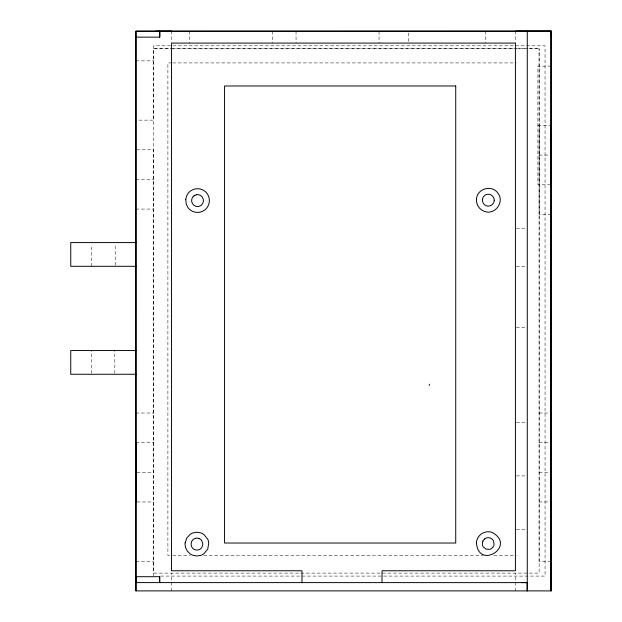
<?xml version="1.0" encoding="UTF-8"?>
<svg xmlns="http://www.w3.org/2000/svg" width="622" height="622" viewBox="0 0 622 622"><rect width="100%" height="100%" fill="white"/><g stroke="black" fill="none" stroke-linecap="round" stroke-linejoin="round"><path stroke-width="0.47" stroke-dasharray="3.11 2.33" d="M91.255 373.317L91.255 350.551M91.496 266.302L91.496 244.477M114.806 373.317L114.806 350.551M115.21 265.353L115.21 244.477M551.045 66.119L539.126 66.119L539.111 48.773L539.126 573.111L153.735 573.111L153.743 149.785L135.954 149.785M528.817 48.788L539.126 48.773L153.743 48.773L153.743 120.139L135.954 120.139M171.524 590.9L171.524 573.111M515.413 590.9L515.413 573.111M550.999 561.254L539.111 561.254L539.173 66.119L537.898 66.119L537.898 184.703L550.999 184.703M539.165 125.411L539.126 214.349L550.999 214.349M516.625 48.804L527.876 48.788M172.496 48.811L513.749 48.757M135.954 60.855L153.751 60.855M171.773 62.923L167.893 62.923L167.893 555.322L171.773 555.322M172.745 62.923L516.206 62.923M537.944 125.411L551.038 125.411M539.165 155.057L551.038 155.057M135.961 179.431L153.751 179.431M135.961 209.078L153.751 209.078M516.268 228.196L527.277 228.196M516.268 266.737L526.437 266.737M516.268 327.685L527.277 327.685M135.961 413.031L153.751 413.031M539.126 413.031L550.999 413.031M516.268 422.54L527.277 422.54M135.961 442.67L153.751 442.67M539.126 442.67L550.999 442.67M136.887 472.316L153.735 472.316M539.118 472.316L550.983 472.316M516.268 475.908L527.277 475.908M136.887 501.962L153.735 501.962M539.118 501.962L550.983 501.962M516.268 529.275L527.277 529.275M172.745 555.322L190.208 555.322M203.791 555.322L483.216 555.322M493.891 555.322L516.206 555.322M135.961 561.254L153.751 561.254M160.538 576.081L545.059 576.081L545.043 45.803L153.735 45.803L153.735 576.081M153.735 48.773L171.524 48.804M515.685 31.147L515.685 42.296M485.774 31.232L485.774 43.089M408.701 32.919L408.701 43.089M379.055 31.232L379.055 43.089M296.049 31.232L296.049 43.089M272.327 31.232L272.327 43.089M189.321 31.232L189.321 43.089M171.524 31.147L171.524 42.304"/><path stroke-width="0.93" d="M155.819 31.209L550.999 31.147L550.999 590.9L135.954 590.9L135.961 31.209L171.524 31.147M135.954 501.962L135.961 442.67M159.675 31.232L159.675 37.149L159.675 31.217L159.675 37.133L135.961 37.133M550.999 184.703L551.038 125.411M159.675 576.703L159.675 582.612L159.675 576.703L135.961 576.703L135.954 582.596L527.277 582.62L521.469 582.604M429.234 385.469L429.359 384.233M482.859 541.023L482.338 544.483A6.127 6.127 0 0 0 483.302 546.94L486.039 549.125L489.522 549.381A5.878 5.878 0 0 0 491.893 548.231L493.106 546.94A6.127 6.127 0 0 0 494.062 544.483L493.541 541.023A5.956 5.956 0 0 0 491.893 538.963C489.802 537.268 486.598 537.268 484.507 538.963M195.635 538.333C189.64 539.375 189.632 548.868 195.635 549.895A5.963 5.963 0 0 0 200.649 548.759A5.823 5.823 0 0 0 201.847 547.461L202.889 544.118L201.847 540.775A5.823 5.823 0 0 0 199.911 538.986L199.118 538.59M551.263 37.133L551.076 31.162M135.961 242.58L70.745 242.58L70.745 266.302L135.961 266.302M135.961 350.551L70.737 350.551L70.737 374.265L135.961 374.265M550.983 561.254L551.263 590.9L551.263 31.162L515.685 31.147M527.153 582.604L527.168 590.9M550.983 590.9L551.263 31.201L135.954 31.209L135.954 590.9M527.277 31.209L527.277 590.9M382.017 582.62L382.017 570.763L515.42 570.763L515.42 43.089L171.54 43.089L171.54 570.763L301.973 570.763L301.973 582.62M482.921 541.101A5.878 5.878 0 0 1 484.546 539.064M195.642 538.263A5.963 5.963 0 0 1 199.118 538.52M193.893 196.016A5.878 5.878 0 0 1 196.257 194.888M193.839 195.93A5.8 5.8 0 0 0 192.206 197.99C190.69 200.96 192.245 204.933 195.37 206.092A5.987 5.987 0 0 0 198.853 206.348A5.878 5.878 0 0 0 201.233 205.198C204.475 202.826 204.055 197.314 200.502 195.432A6.352 6.352 0 0 0 197.983 194.647A5.497 5.497 0 0 0 196.225 194.787M185.745 199.32L186.266 204.226L187.945 207.538A12.199 12.199 0 0 0 190.565 210.158C194.593 213.152 200.486 213.152 204.514 210.158A12.199 12.199 0 0 0 207.134 207.538C210.127 203.518 210.127 197.617 207.134 193.59A12.199 12.199 0 0 0 204.514 190.97L202.368 189.741A11.453 11.453 0 0 0 198.776 188.777L196.311 188.777A11.453 11.453 0 0 0 192.711 189.741L190.565 190.97A12.199 12.199 0 0 0 187.945 193.59L186.701 195.736L185.745 199.32M185.162 542.889L185.099 544.118A11.608 11.608 0 0 0 185.667 547.788L187.354 551.092L189.99 553.712A11.53 11.53 0 0 0 193.286 555.399L196.949 555.975L200.626 555.399A11.523 11.523 0 0 0 203.923 553.712L207.787 548.946L208.743 542.889A12.502 12.502 0 0 0 207.787 539.29L203.923 534.523A11.523 11.523 0 0 0 200.626 532.844L196.949 532.261L193.286 532.844A11.523 11.523 0 0 0 189.99 534.523L186.678 538.193L185.162 542.889M476.506 198.916C476.055 203.052 477.953 207.336 481.342 209.754A11.523 11.523 0 0 0 484.639 211.441C494.957 215.43 504.885 201.785 497.911 193.185C492.196 184.431 477.074 188.474 476.506 198.916M476.413 542.361C478.209 570.996 517.302 545.611 491.862 532.323A11.608 11.608 0 0 0 488.208 531.756C482.314 531.616 476.911 536.498 476.413 542.361M494.233 200.16C494.296 203.169 491.753 205.898 488.752 206.076A6.002 6.002 0 0 1 486.132 205.688C481.996 204.234 481.078 198.13 484.6 195.526A5.932 5.932 0 0 1 486.987 194.391C490.533 193.458 494.358 196.49 494.233 200.16M455.732 85.976L224.558 85.976L224.558 543.029L455.732 543.029L455.732 85.976"/></g></svg>
